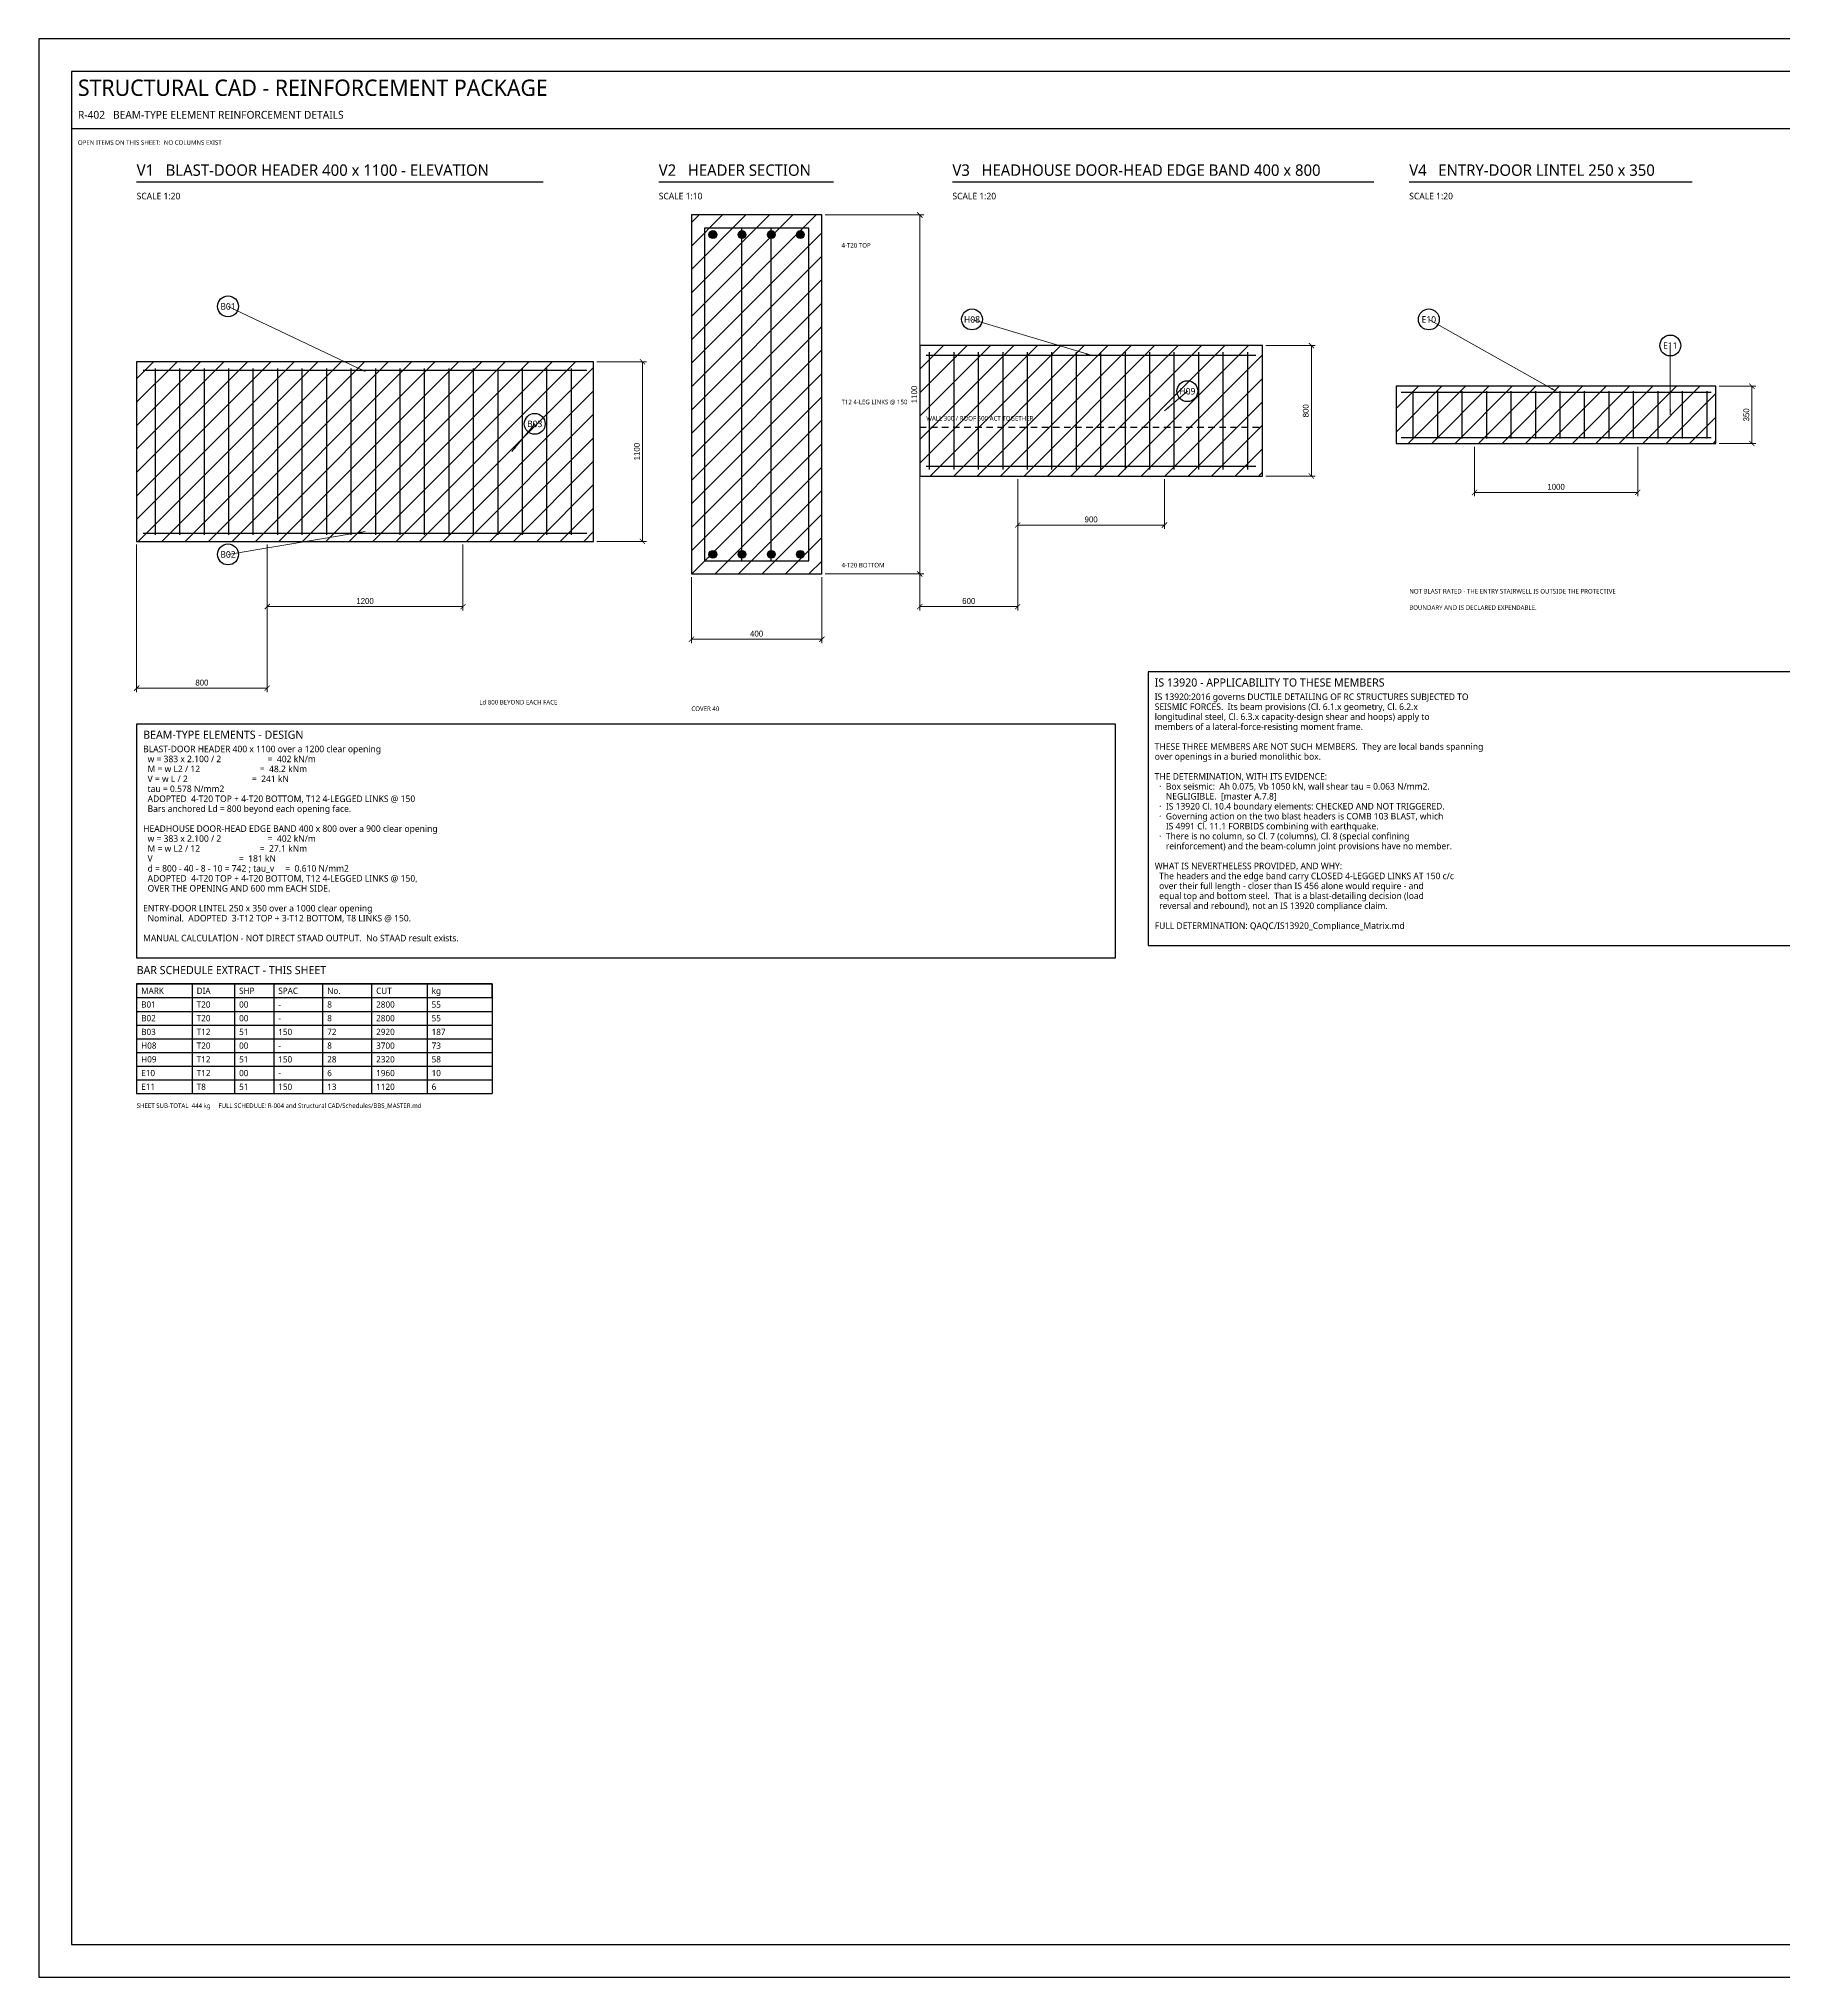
# Model space of a CAD drawing. Header units: millimetres. Extents: x 0 to 841, y 0 to 594.
# Drawn here: x 0 to 535, y 0 to 594 of the extents above; entities that cross this region are included whole.
import ezdxf
from ezdxf.enums import TextEntityAlignment as Align

# ---------------------------------------------------------------- set-up
doc = ezdxf.new("R2010")
doc.units = ezdxf.units.MM
for name, color, linetype in [('S-BLAST', 1, 'Continuous'), ('S-CALLOUT', 2, 'Continuous'), ('S-CONCRETE', 7, 'Continuous'), ('S-DIM', 4, 'Continuous'), ('S-HATCH', 8, 'Continuous'), ('S-HIDDEN', 8, 'Continuous'), ('S-NOTE', 7, 'Continuous'), ('S-REBAR-MAIN', 1, 'Continuous'), ('S-REBAR-STIRRUP', 6, 'Continuous'), ('S-TABLE', 7, 'Continuous'), ('S-TEXT', 7, 'Continuous'), ('S-TITLE', 7, 'Continuous')]:
    doc.layers.add(name, color=color, linetype=linetype)
doc.styles.add('OpenSans', font='OpenSans-Regular.ttf')
doc.dimstyles.new('SC-DIM', dxfattribs={"dimtxt": 1.8, "dimasz": 1.6, "dimexe": 1.2, "dimexo": 1, "dimgap": 0.8, "dimtad": 1, "dimdec": 0, "dimblk": 'ARCHTICK', "dimcen": 2.5, "dimclrd": 4, "dimclre": 4, "dimclrt": 4, "dimazin": 3, "dimtfac": 1, "dimtmove": 0, "dimatfit": 3, "dimlwd": 13, "dimlwe": 13})

# ---------------------------------------------------------------- blocks, each defined once
blk = doc.blocks.new('_ARCHTICK')
at = {"color": 0, "linetype": 'BYBLOCK', "const_width": 0.15}
blk.add_lwpolyline([(-0.5, -0.5), (0.5, 0.5)], dxfattribs=at)
blk = doc.blocks.new('BARMARK')
at = {"layer": 'S-CALLOUT'}
blk.add_circle((0, 0), 3.2, dxfattribs=at)

msp = doc.modelspace()

# ---------------------------------------------------------------- hatches: boundary and pattern name
at = {"layer": 'S-HATCH'}
h = msp.add_hatch(dxfattribs=at)
h.set_pattern_fill('ANSI31', scale=1.6)
h.paths.add_polyline_path([(200, 430), (240, 430), (240, 540), (200, 540)])
h = msp.add_hatch(dxfattribs=at)
h.set_pattern_fill('ANSI31', scale=1.6)
h.paths.add_polyline_path([(270, 460), (375, 460), (375, 500), (270, 500)])
h = msp.add_hatch(dxfattribs=at)
h.set_pattern_fill('ANSI31', scale=1.6)
h.paths.add_polyline_path([(30, 440), (170, 440), (170, 495), (30, 495)])
h = msp.add_hatch(dxfattribs=at)
h.set_pattern_fill('ANSI31', scale=1.6)
h.paths.add_polyline_path([(416, 470), (514, 470), (514, 487.5), (416, 487.5)])
at = {"layer": 'S-REBAR-MAIN'}
for points in [[(207.8, 534), (207.709, 534.459), (207.449, 534.849), (207.059, 535.109), (206.6, 535.2), (206.141, 535.109), (205.751, 534.849), (205.491, 534.459), (205.4, 534), (205.491, 533.541), (205.751, 533.151), (206.141, 532.891), (206.6, 532.8), (207.059, 532.891), (207.449, 533.151), (207.709, 533.541)], [(216.7, 534), (216.609, 534.459), (216.349, 534.849), (215.959, 535.109), (215.5, 535.2), (215.041, 535.109), (214.651, 534.849), (214.391, 534.459), (214.3, 534), (214.391, 533.541), (214.651, 533.151), (215.041, 532.891), (215.5, 532.8), (215.959, 532.891), (216.349, 533.151), (216.609, 533.541)], [(225.7, 534), (225.609, 534.459), (225.349, 534.849), (224.959, 535.109), (224.5, 535.2), (224.041, 535.109), (223.651, 534.849), (223.391, 534.459), (223.3, 534), (223.391, 533.541), (223.651, 533.151), (224.041, 532.891), (224.5, 532.8), (224.959, 532.891), (225.349, 533.151), (225.609, 533.541)], [(234.6, 534), (234.509, 534.459), (234.249, 534.849), (233.859, 535.109), (233.4, 535.2), (232.941, 535.109), (232.551, 534.849), (232.291, 534.459), (232.2, 534), (232.291, 533.541), (232.551, 533.151), (232.941, 532.891), (233.4, 532.8), (233.859, 532.891), (234.249, 533.151), (234.509, 533.541)], [(207.8, 436), (207.709, 436.459), (207.449, 436.849), (207.059, 437.109), (206.6, 437.2), (206.141, 437.109), (205.751, 436.849), (205.491, 436.459), (205.4, 436), (205.491, 435.541), (205.751, 435.151), (206.141, 434.891), (206.6, 434.8), (207.059, 434.891), (207.449, 435.151), (207.709, 435.541)], [(216.7, 436), (216.609, 436.459), (216.349, 436.849), (215.959, 437.109), (215.5, 437.2), (215.041, 437.109), (214.651, 436.849), (214.391, 436.459), (214.3, 436), (214.391, 435.541), (214.651, 435.151), (215.041, 434.891), (215.5, 434.8), (215.959, 434.891), (216.349, 435.151), (216.609, 435.541)], [(225.7, 436), (225.609, 436.459), (225.349, 436.849), (224.959, 437.109), (224.5, 437.2), (224.041, 437.109), (223.651, 436.849), (223.391, 436.459), (223.3, 436), (223.391, 435.541), (223.651, 435.151), (224.041, 434.891), (224.5, 434.8), (224.959, 434.891), (225.349, 435.151), (225.609, 435.541)], [(234.6, 436), (234.509, 436.459), (234.249, 436.849), (233.859, 437.109), (233.4, 437.2), (232.941, 437.109), (232.551, 436.849), (232.291, 436.459), (232.2, 436), (232.291, 435.541), (232.551, 435.151), (232.941, 434.891), (233.4, 434.8), (233.859, 434.891), (234.249, 435.151), (234.509, 435.541)]]:
    msp.add_hatch(color=1, dxfattribs=at).paths.add_polyline_path(points)

# ---------------------------------------------------------------- linework, layer by layer
at = {"layer": 'S-CONCRETE'}
for points in [[(200, 430), (240, 430), (240, 540), (200, 540)], [(270, 460), (375, 460), (375, 500), (270, 500)], [(30, 440), (170, 440), (170, 495), (30, 495)], [(416, 470), (514, 470), (514, 487.5), (416, 487.5)]]:
    msp.add_lwpolyline(points, close=True, dxfattribs=at)
at = {"layer": 'S-HIDDEN'}
for p, q in [((270, 475), (272, 475)), ((273.4, 475), (275.4, 475)), ((276.8, 475), (278.8, 475)), ((280.2, 475), (282.2, 475)), ((283.6, 475), (285.6, 475)), ((287, 475), (289, 475)), ((290.4, 475), (292.4, 475)), ((293.8, 475), (295.8, 475)), ((297.2, 475), (299.2, 475)), ((300.6, 475), (302.6, 475)), ((304, 475), (306, 475)), ((307.4, 475), (309.4, 475)), ((310.8, 475), (312.8, 475)), ((314.2, 475), (316.2, 475)), ((317.6, 475), (319.6, 475)), ((321, 475), (323, 475)), ((324.4, 475), (326.4, 475)), ((327.8, 475), (329.8, 475)), ((331.2, 475), (333.2, 475)), ((334.6, 475), (336.6, 475)), ((338, 475), (340, 475)), ((341.4, 475), (343.4, 475)), ((344.8, 475), (346.8, 475)), ((348.2, 475), (350.2, 475)), ((351.6, 475), (353.6, 475)), ((355, 475), (357, 475)), ((358.4, 475), (360.4, 475)), ((361.8, 475), (363.8, 475)), ((365.2, 475), (367.2, 475)), ((368.6, 475), (370.6, 475)), ((372, 475), (374, 475))]:
    msp.add_line(p, q, dxfattribs=at)
at = {"layer": 'S-REBAR-MAIN'}
for p, q in [((272, 497), (373, 497)), ((32, 492.5), (168, 492.5)), ((417.5, 485.7), (512.5, 485.7)), ((417.5, 471.8), (512.5, 471.8)), ((272, 463), (373, 463)), ((32, 442.5), (168, 442.5))]:
    msp.add_line(p, q, dxfattribs=at)
for centre in [(206.6, 534), (215.5, 534), (224.5, 534), (233.4, 534), (206.6, 436), (215.5, 436), (224.5, 436), (233.4, 436)]:
    msp.add_circle(centre, 1.2, dxfattribs=at)
at = {"layer": 'S-REBAR-STIRRUP'}
for p, q in [((215.5, 434), (215.5, 536)), ((224.5, 434), (224.5, 536)), ((273, 462), (273, 498)), ((280.5, 462), (280.5, 498)), ((288, 462), (288, 498)), ((295.5, 462), (295.5, 498)), ((303, 462), (303, 498)), ((310.5, 462), (310.5, 498)), ((318, 462), (318, 498)), ((325.5, 462), (325.5, 498)), ((333, 462), (333, 498)), ((340.5, 462), (340.5, 498)), ((348, 462), (348, 498)), ((355.5, 462), (355.5, 498)), ((363, 462), (363, 498)), ((370.5, 462), (370.5, 498)), ((35.75, 442), (35.75, 493)), ((43.25, 442), (43.25, 493)), ((50.75, 442), (50.75, 493)), ((58.25, 442), (58.25, 493)), ((65.75, 442), (65.75, 493)), ((73.25, 442), (73.25, 493)), ((80.75, 442), (80.75, 493)), ((88.25, 442), (88.25, 493)), ((95.75, 442), (95.75, 493)), ((103.25, 442), (103.25, 493)), ((110.75, 442), (110.75, 493)), ((118.25, 442), (118.25, 493)), ((125.75, 442), (125.75, 493)), ((133.25, 442), (133.25, 493)), ((140.75, 442), (140.75, 493)), ((148.25, 442), (148.25, 493)), ((155.75, 442), (155.75, 493)), ((163.25, 442), (163.25, 493)), ((421.25, 471.5), (421.25, 486)), ((428.75, 471.5), (428.75, 486)), ((436.25, 471.5), (436.25, 486)), ((443.75, 471.5), (443.75, 486)), ((451.25, 471.5), (451.25, 486)), ((458.75, 471.5), (458.75, 486)), ((466.25, 471.5), (466.25, 486)), ((473.75, 471.5), (473.75, 486)), ((481.25, 471.5), (481.25, 486)), ((488.75, 471.5), (488.75, 486)), ((496.25, 471.5), (496.25, 486)), ((503.75, 471.5), (503.75, 486)), ((511.25, 471.5), (511.25, 486))]:
    msp.add_line(p, q, dxfattribs=at)
msp.add_lwpolyline([(204, 434), (236, 434), (236, 536), (204, 536)], close=True, dxfattribs=at)
at = {"layer": 'S-TABLE'}
for p, q in [((30, 304.375), (139, 304.375)), ((30, 304.375), (30, 270.775)), ((47, 304.375), (47, 270.775)), ((60, 304.375), (60, 270.775)), ((72, 304.375), (72, 270.775)), ((87, 304.375), (87, 270.775)), ((102, 304.375), (102, 270.775)), ((119, 304.375), (119, 270.775)), ((139, 304.375), (139, 270.775)), ((30, 295.975), (139, 295.975)), ((30, 291.775), (139, 291.775)), ((30, 287.575), (139, 287.575)), ((30, 283.375), (139, 283.375)), ((30, 279.175), (139, 279.175)), ((30, 274.975), (139, 274.975)), ((30, 270.775), (139, 270.775))]:
    msp.add_line(p, q, dxfattribs=at)
msp.add_lwpolyline([(30, 300.175), (139, 300.175), (139, 304.375), (30, 304.375)], close=True, dxfattribs=at)
at = {"layer": 'S-TITLE'}
for p, q in [((10, 566.5), (831, 566.5)), ((30, 550.2), (154.61, 550.2)), ((190, 550.2), (243.59, 550.2)), ((280, 550.2), (409.151, 550.2)), ((420, 550.2), (506.663, 550.2))]:
    msp.add_line(p, q, dxfattribs=at)
for points in [[(0, 0), (841, 0), (841, 594), (0, 594)], [(10, 10), (831, 10), (831, 584), (10, 584)], [(340, 316.175), (638, 316.175), (638, 400), (340, 400)], [(30, 312.375), (330, 312.375), (330, 384), (30, 384)]]:
    msp.add_lwpolyline(points, close=True, dxfattribs=at)

# ---------------------------------------------------------------- block references
at = {"layer": 'S-CALLOUT'}
for p in [(58, 512), (286, 508), (426, 508), (500, 500), (352, 486), (152, 476), (58, 436)]:
    msp.add_blockref('BARMARK', p, dxfattribs=at)

# ---------------------------------------------------------------- texts
at = {"layer": 'S-BLAST', "style": 'OpenSans'}
msp.add_text('OPEN ITEMS ON THIS SHEET:  NO COLUMNS EXIST', height=1.4, dxfattribs=at).set_placement((12, 561.5))
at = {"layer": 'S-CALLOUT', "style": 'OpenSans'}
for s, p in [('B01', (58, 512)), ('H08', (286, 508)), ('E10', (426, 508)), ('E11', (500, 500)), ('H09', (352, 486)), ('B03', (152, 476)), ('B02', (58, 436))]:
    msp.add_text(s, height=2, dxfattribs=at).set_placement(p, align=Align.MIDDLE_CENTER)
at = {"layer": 'S-NOTE', "style": 'OpenSans'}
for s, p in [('IS 13920:2016 governs DUCTILE DETAILING OF RC STRUCTURES SUBJECTED TO', (342, 391.375)), ('SEISMIC FORCES.  Its beam provisions (Cl. 6.1.x geometry, Cl. 6.2.x', (342, 388.325)), ('longitudinal steel, Cl. 6.3.x capacity-design shear and hoops) apply to', (342, 385.275)), ('members of a lateral-force-resisting moment frame.', (342, 382.225)), ('BLAST-DOOR HEADER 400 x 1100 over a 1200 clear opening', (32, 375.375)), ('  w = 383 x 2.100 / 2                     =  402 kN/m', (32, 372.325)), ('THESE THREE MEMBERS ARE NOT SUCH MEMBERS.  They are local bands spanning', (342, 376.125)), ('over openings in a buried monolithic box.', (342, 373.075)), ('  V = w L / 2                             =  241 kN', (32, 366.225)), ('  M = w L2 / 12                           =  48.2 kNm', (32, 369.275)), ('THE DETERMINATION, WITH ITS EVIDENCE:', (342, 366.975)), ('  tau = 0.578 N/mm2', (32, 363.175)), ('  ·  Box seismic:  Ah 0.075, Vb 1050 kN, wall shear tau = 0.063 N/mm2.', (342, 363.925)), ('     NEGLIGIBLE.  [master A.7.8]', (342, 360.875)), ('  ADOPTED  4-T20 TOP + 4-T20 BOTTOM, T12 4-LEGGED LINKS @ 150', (32, 360.125)), ('  Bars anchored Ld = 800 beyond each opening face.', (32, 357.075)), ('  ·  IS 13920 Cl. 10.4 boundary elements: CHECKED AND NOT TRIGGERED.', (342, 357.825)), ('  ·  Governing action on the two blast headers is COMB 103 BLAST, which', (342, 354.775)), ('HEADHOUSE DOOR-HEAD EDGE BAND 400 x 800 over a 900 clear opening', (32, 350.975)), ('  ·  There is no column, so Cl. 7 (columns), Cl. 8 (special confining', (342, 348.675)), ('     IS 4991 Cl. 11.1 FORBIDS combining with earthquake.', (342, 351.725)), ('  w = 383 x 2.100 / 2                     =  402 kN/m', (32, 347.925)), ('  M = w L2 / 12                           =  27.1 kNm', (32, 344.875)), ('     reinforcement) and the beam-column joint provisions have no member.', (342, 345.625)), ('  V                                       =  181 kN', (32, 341.825)), ('  d = 800 - 40 - 8 - 10 = 742 ; tau_v     =  0.610 N/mm2', (32, 338.775)), ('WHAT IS NEVERTHELESS PROVIDED, AND WHY:', (342, 339.525)), ('  The headers and the edge band carry CLOSED 4-LEGGED LINKS AT 150 c/c', (342, 336.475)), ('  ADOPTED  4-T20 TOP + 4-T20 BOTTOM, T12 4-LEGGED LINKS @ 150,', (32, 335.725)), ('  OVER THE OPENING AND 600 mm EACH SIDE.', (32, 332.675)), ('  over their full length - closer than IS 456 alone would require - and', (342, 333.425)), ('ENTRY-DOOR LINTEL 250 x 350 over a 1000 clear opening', (32, 326.575)), ('  equal top and bottom steel.  That is a blast-detailing decision (load', (342, 330.375)), ('  reversal and rebound), not an IS 13920 compliance claim.', (342, 327.325)), ('  Nominal.  ADOPTED  3-T12 TOP + 3-T12 BOTTOM, T8 LINKS @ 150.', (32, 323.525)), ('FULL DETERMINATION: QAQC/IS13920_Compliance_Matrix.md', (342, 321.225)), ('MANUAL CALCULATION - NOT DIRECT STAAD OUTPUT.  No STAAD result exists.', (32, 317.425))]:
    msp.add_text(s, height=2, dxfattribs=at).set_placement(p)
at = {"layer": 'S-TABLE', "style": 'OpenSans'}
for s, height, p in [('MARK', 1.9091, (31.4, 301.32)), ('DIA', 1.9091, (48.4, 301.32)), ('SHP', 1.9091, (61.4, 301.32)), ('SPAC', 1.9091, (73.4, 301.32)), ('No.', 1.9091, (88.4, 301.32)), ('CUT', 1.9091, (103.4, 301.32)), ('kg', 1.9091, (120.4, 301.32)), ('B01', 1.9091, (31.4, 297.12)), ('T20', 1.9091, (48.4, 297.12)), ('00', 1.9091, (61.4, 297.12)), ('-', 1.909, (73.4, 297.12)), ('8', 1.909, (88.4, 297.12)), ('2800', 1.9091, (103.4, 297.12)), ('55', 1.9091, (120.4, 297.12)), ('B02', 1.9091, (31.4, 292.92)), ('T20', 1.9091, (48.4, 292.92)), ('00', 1.9091, (61.4, 292.92)), ('-', 1.909, (73.4, 292.92)), ('8', 1.909, (88.4, 292.92)), ('2800', 1.9091, (103.4, 292.92)), ('55', 1.9091, (120.4, 292.92)), ('B03', 1.9091, (31.4, 288.72)), ('H08', 1.9091, (31.4, 284.52)), ('T12', 1.9091, (48.4, 288.72)), ('T20', 1.9091, (48.4, 284.52)), ('00', 1.9091, (61.4, 284.52)), ('51', 1.9091, (61.4, 288.72)), ('-', 1.909, (73.4, 284.52)), ('150', 1.9091, (73.4, 288.72)), ('72', 1.9091, (88.4, 288.72)), ('8', 1.909, (88.4, 284.52)), ('3700', 1.9091, (103.4, 284.52)), ('2920', 1.9091, (103.4, 288.72)), ('73', 1.9091, (120.4, 284.52)), ('187', 1.9091, (120.4, 288.72)), ('H09', 1.9091, (31.4, 280.32)), ('T12', 1.9091, (48.4, 280.32)), ('51', 1.9091, (61.4, 280.32)), ('150', 1.9091, (73.4, 280.32)), ('28', 1.9091, (88.4, 280.32)), ('2320', 1.9091, (103.4, 280.32)), ('58', 1.9091, (120.4, 280.32)), ('E10', 1.9091, (31.4, 276.12)), ('E11', 1.9091, (31.4, 271.92)), ('T12', 1.9091, (48.4, 276.12)), ('T8', 1.9091, (48.4, 271.92)), ('00', 1.9091, (61.4, 276.12)), ('51', 1.9091, (61.4, 271.92)), ('-', 1.909, (73.4, 276.12)), ('150', 1.9091, (73.4, 271.92)), ('6', 1.909, (88.4, 276.12)), ('13', 1.9091, (88.4, 271.92)), ('1960', 1.9091, (103.4, 276.12)), ('1120', 1.9091, (103.4, 271.92)), ('6', 1.909, (120.4, 271.92)), ('10', 1.9091, (120.4, 276.12)), ('SHEET SUB-TOTAL  444 kg     FULL SCHEDULE: R-004 and Structural CAD/Schedules/BBS_MASTER.md', 1.4, (30, 266.375))]:
    msp.add_text(s, height=height, dxfattribs=at).set_placement(p)
at = {"layer": 'S-TEXT', "style": 'OpenSans'}
for s, height, p in [('SCALE 1:20', 2, (30, 544.8)), ('SCALE 1:10', 2, (190, 544.8)), ('SCALE 1:20', 2, (280, 544.8)), ('SCALE 1:20', 2, (420, 544.8)), ('4-T20 TOP', 1.4, (246, 530)), ('T12 4-LEG LINKS @ 150', 1.4, (246, 482)), ('WALL 300 / ROOF 500 ACT TOGETHER', 1.4, (272, 477)), ('4-T20 BOTTOM', 1.4, (246, 432)), ('NOT BLAST RATED - THE ENTRY STAIRWELL IS OUTSIDE THE PROTECTIVE', 1.4, (420, 424)), ('BOUNDARY AND IS DECLARED EXPENDABLE.', 1.4, (420, 419)), ('Ld 800 BEYOND EACH FACE', 1.4, (135, 390)), ('COVER 40', 1.4, (200, 388))]:
    msp.add_text(s, height=height, dxfattribs=at).set_placement(p)
at = {"layer": 'S-TITLE', "style": 'OpenSans'}
for s, height, p in [('STRUCTURAL CAD - REINFORCEMENT PACKAGE', 5, (12, 576.5)), ('R-402   BEAM-TYPE ELEMENT REINFORCEMENT DETAILS', 2.4, (12, 569.5)), ('V1   BLAST-DOOR HEADER 400 x 1100 - ELEVATION', 3.5, (30, 552)), ('V2   HEADER SECTION', 3.5, (190, 552)), ('V3   HEADHOUSE DOOR-HEAD EDGE BAND 400 x 800', 3.5, (280, 552)), ('V4   ENTRY-DOOR LINTEL 250 x 350', 3.5, (420, 552)), ('IS 13920 - APPLICABILITY TO THESE MEMBERS', 2.5, (342, 395.5)), ('BEAM-TYPE ELEMENTS - DESIGN', 2.5, (32, 379.5)), ('BAR SCHEDULE EXTRACT - THIS SHEET', 2.5, (30, 307.375))]:
    msp.add_text(s, height=height, dxfattribs=at).set_placement(p)

# ---------------------------------------------------------------- dimensions: what is measured, and where the dimension line sits
at = {"layer": 'S-DIM'}
for base, p1, p2, override in [((270, 430), (240, 430), (240, 540), {"dimlfac": 10}), ((390, 460), (375, 460), (375, 500), {"dimlfac": 20}), ((185, 440), (170, 440), (170, 495), {"dimlfac": 20}), ((525, 470), (514, 470), (514, 487.5), {"dimlfac": 20})]:
    msp.add_linear_dim(base=base, p1=p1, p2=p2, angle=90, dimstyle='SC-DIM', override=override, dxfattribs=at).render()
for base, p1, p2, override in [((440, 455), (440, 470), (490, 470), {"dimlfac": 20}), ((270, 420), (270, 460), (300, 460), {"dimlfac": 20}), ((300, 445), (300, 460), (345, 460), {"dimlfac": 20}), ((30, 395), (30, 440), (70, 440), {"dimlfac": 20}), ((70, 420), (70, 440), (130, 440), {"dimlfac": 20}), ((200, 410), (200, 430), (240, 430), {"dimlfac": 10})]:
    msp.add_linear_dim(base=base, p1=p1, p2=p2, dimstyle='SC-DIM', override=override, dxfattribs=at).render()

# ---------------------------------------------------------------- leaders
at = {"layer": 'S-CALLOUT'}
for points in [[(100, 492), (58, 512)], [(322.5, 497), (286, 508)], [(465, 486), (426, 508)], [(500, 478.75), (500, 500)], [(345, 480), (352, 486)], [(145, 467.5), (152, 476)], [(100, 443), (58, 436)]]:
    msp.add_leader(points, dimstyle='SC-DIM', dxfattribs=at)

doc.saveas('drawing.dxf')
